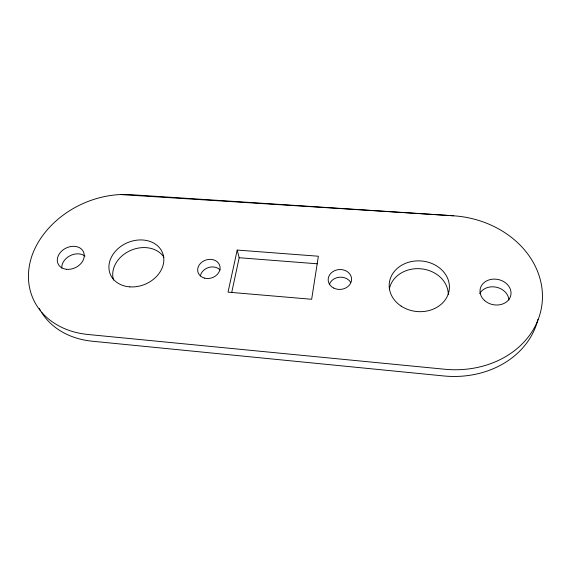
<?xml version="1.0" encoding="UTF-8"?>
<svg xmlns="http://www.w3.org/2000/svg" width="571" height="571" viewBox="0 0 571 571"><rect width="100%" height="100%" fill="white"/><g stroke="black" fill="none" stroke-linecap="round" stroke-linejoin="round"><path stroke-width="0.86" d="M231.712 292.488L239.185 257.735L237.201 250.062L318.368 256.229L311.652 299.275L228.029 292.145L237.201 250.062M120.502 194.554L130.481 194.647L453.488 215.788A91.845 76.785 7.9 0 1 542.35 300.103A91.845 76.785 7.9 0 1 444.795 369.244L87.998 334.485A85.643 67.621 -24.1 0 1 32.34 254.645A84.793 66.95 -24.2 0 1 120.502 194.554L453.488 215.788M239.185 257.735L317.419 263.809M329.41 284.237A11.541 9.85 -3.7 0 1 339.331 277.22A11.541 9.85 -3.7 0 1 350.565 282.167M389.329 289.09A29.699 25.131 5.2 0 1 420.856 268.791A29.699 25.131 5.2 0 1 448.285 294.372M113.55 280.09A27.836 22.405 -22.9 0 1 130.195 250.626A27.836 22.405 -22.9 0 1 163.898 257.171M200.378 275.857A11.22 9.322 -17.6 0 1 208.715 267.449A11.22 9.322 -17.6 0 1 220.199 269.99M61.775 268.184A13.861 10.763 -26.2 0 1 69.948 255.779A13.861 10.763 -26.2 0 1 84.986 256.086M41.519 312.337A84.415 67.093 -24.3 0 0 92.302 341.222L443.674 375.946A90.432 76.022 8.3 0 0 537.982 319.303M40.605 310.802A84.415 67.093 -24.3 0 1 39.32 308.461M479.74 293.494A15.374 12.712 12 0 1 496.47 287.242A15.374 12.712 12 0 1 508.911 299.961M333.721 288.055A11.713 9.935 -3.9 0 0 351.586 279.562A11.713 9.935 -3.9 0 0 334.342 270.825A11.713 9.935 -3.9 0 0 333.721 288.055M129.874 286.87A28.243 22.583 -22.7 0 0 162.742 253.346A28.243 22.583 -22.7 0 0 116.505 250.098A28.243 22.583 -22.7 0 0 129.874 286.87M204.361 278.084A11.384 9.4 -17.4 0 0 220.021 266.835A11.384 9.4 -17.4 0 0 202.234 261.868A11.384 9.4 -17.4 0 0 204.361 278.084M484.415 300.375A15.617 12.84 11.6 0 0 510.453 296.527A15.617 12.84 11.6 0 0 491.695 279.29A15.617 12.84 11.6 0 0 484.415 300.375M401.149 306.106A30.156 25.381 4.8 0 0 449.191 290.125A30.156 25.381 4.8 0 0 407.537 262.596A30.156 25.381 4.8 0 0 401.149 306.106M66.55 269.298A14.061 10.849 -26 0 0 83.994 253.253A14.061 10.849 -26 0 0 61.782 250.976A14.061 10.849 -26 0 0 66.55 269.298"/></g></svg>
